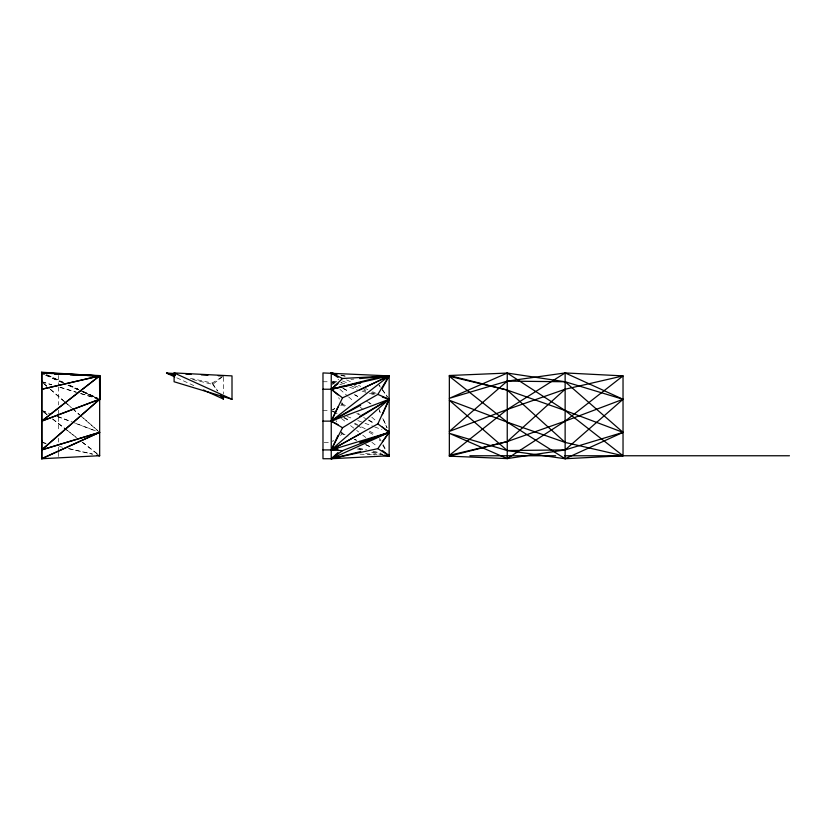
<?xml version="1.0" encoding="UTF-8"?>
<svg xmlns="http://www.w3.org/2000/svg" width="831" height="831" viewBox="0 0 831 831"><rect width="100%" height="100%" fill="white"/><g stroke="black" fill="none" stroke-linecap="round" stroke-linejoin="round"><path stroke-width="0.62" stroke-dasharray="4.16 3.12" d="M333.283 440.71L332.608 441.282L333.366 440.804M341.416 433.865L342.092 433.304L347.971 436.109M192.595 379.507L212.705 384.4L222.095 377.045M340.419 435.434L342.538 433.813L345.447 435.184M190.444 378.323L212.269 383.049L222.043 376.879M332.66 409.704L334.779 408.468M341.832 404.344L342.538 403.928L347.389 406.889M332.608 409.828L334.633 408.769M340.741 405.59L342.092 404.884L345.031 406.598M350.911 379.372L353.85 379.102M332.66 381.658L336.898 381.377M322.979 381.751L328.889 381.751M322.979 410.535L328.889 410.535M324.163 442.424L328.889 442.424M360.02 454.142L374.584 454.952M365.619 453.622L380.318 454.962M332.608 381.896L335.994 382.25M340.741 382.738L345.031 383.901M382.873 454.889L369.12 451.981M358.493 448.106L366.533 449.789M373.348 451.212L381.014 453.124M340.959 375.03L347.753 376.505M358.94 448.802L362.711 449.675M372.787 451.991L382.852 454.318M42.038 442.424L47.045 443.577M69.44 448.75L92.47 454.048M41.82 442.435L47.024 443.692M59.427 446.569L62.418 447.234M68.267 448.615L92.459 454.162M341.053 375.321L347.909 376.983M357.008 448.917L362.316 450.257M332.483 382.125L334.945 382.873M339.869 384.358L342.33 385.106M349.726 387.35L357.112 389.583M362.046 391.079L368.206 392.949M369.431 393.323L374.365 394.808M41.82 381.678L51.626 384.732M60.258 387.267L76.265 392.201M81.147 393.593L97.206 398.548M42.007 381.886L51.844 384.857M59.842 387.308L76.369 392.284M80.347 393.52L97.217 398.6M351.897 386.301L356.8 388.004M363.656 390.404L365.619 391.089M371.499 393.136L374.438 394.164M332.452 410.992L336.077 412.353M346.932 416.445L352.957 418.72M357.787 420.538L363.812 422.813M365.017 423.27L373.462 426.459M374.667 426.916L381.907 429.637M41.82 410.493L49.237 413.35M57.464 416.393L97.196 431.497M42.007 410.711L49.216 413.433M57.619 416.601L70.822 421.577M75.631 423.395L96.043 431.092M342.538 381.014L348.366 383.299M354.193 385.584L359.044 387.485M363.895 389.386L365.837 390.155M371.665 392.44L374.584 393.582M45.549 375.217L60.84 382.021M67.903 385.158L78.488 389.864M79.662 390.393L96.136 397.717M46.494 375.051L63 382.468M68.89 385.127L78.322 389.365M83.038 391.484L97.185 397.841M346.61 379.923L351.336 382.073M358.421 385.304L360.789 386.384M365.515 388.534L367.873 389.604M372.6 391.754L376.152 393.375M46.567 375.041L62.896 382.457M68.952 385.231L78.633 389.625M83.09 391.671L98.567 398.693M46.069 374.978L62.564 382.416M68.558 385.22L78.498 389.625M82.373 391.432L96.396 397.893M46.754 375.113L56.144 379.383M176.774 377.804L194.87 386.083M46.411 375.072L61.504 382.021M68.464 385.231L77.75 389.51M82.394 391.65L96.313 398.059M47.367 374.926L63.634 382.499M69.451 385.21L78.748 389.542M83.391 391.713L96.178 397.665M354.193 439.308L356.135 440.222M365.837 444.793L371.665 447.535M354.837 439.381L356.8 440.316M365.619 444.533L371.499 447.338M334.187 412.114L337.126 413.703M343.992 417.401L348.895 420.039M354.775 423.208L357.714 424.797M361.641 426.905L365.557 429.025M369.483 431.133L375.363 434.301M343.016 388.254L348.895 391.515M354.775 394.767L357.714 396.387M366.533 401.269L371.436 403.98M342.902 388.254L348.729 391.515M354.557 394.767L357.465 396.387M369.12 402.9L371.062 403.98M332.223 411.096L337.074 413.869M343.868 417.775L348.729 420.559M354.557 423.893L356.499 425.005M357.465 425.565L363.292 428.9M369.12 432.245L373.971 435.029M356.8 413.474L358.753 414.617M363.656 417.484L365.619 418.627M368.559 420.341L374.438 423.779M358.078 413.412L360.02 414.596M368.756 419.925L374.584 423.488M341.406 418.471L346.485 422.439M350.547 425.607L355.626 429.575M356.644 430.375L358.67 431.964M362.731 435.132L365.785 437.511M371.873 442.279L376.952 446.247M43.96 412.134L47.097 414.586M52.602 418.886L66.303 429.596M67.01 430.146L76.618 437.646M82.383 442.154L97.746 454.162M43.659 412.114L47.066 414.659M52.665 419.146L76.4 437.584M82.186 442.217L97.643 454.173M332.213 382.592L334.145 384.286M339.931 389.344L347.649 396.096M348.615 396.938L353.445 401.155M360.197 407.065L363.095 409.59M371.779 417.183L376.599 421.4M43.7 383.434L49.496 388.503M50.462 389.344L99.668 432.265M43.659 383.486L47.253 386.633M50.369 389.375L63.956 401.228M64.818 402.007L71.663 407.969M72.629 408.81L79.433 414.794M80.337 415.552L99.533 432.359M338.03 379.154L338.705 379.767M341.416 382.26L342.092 382.883M378.978 385.314L380.338 387.184M382.364 389.978L387.111 396.491M212.705 384.4L217.358 390.799M379.268 385.054L379.975 386.072M382.083 389.116L387.734 397.26M212.269 383.049L217.795 391.027M379.268 439.568L379.975 440.721M382.79 445.354L385.615 449.976M379.653 438.373L381.014 440.856M383.049 444.585L386.436 450.797M341.832 402.547L342.538 403.928M341.832 432.359L342.538 433.813M335.994 420.496L336.669 421.919M341.416 431.881L342.092 433.304M331.922 383.195L332.608 384.639M338.705 397.654L339.38 399.098M341.416 403.44L342.092 404.884M379.268 410.846L379.975 412.384M382.79 418.533L387.028 427.757L383.049 418.533M378.978 409.319L380.338 412.384M223.446 377.274L223.446 393.936M58.315 375.487L58.315 385.74M58.315 387.017L58.315 404.946M58.315 410.067L58.315 431.84M58.315 438.238L58.315 442.082M58.315 447.203L58.315 451.046M58.315 452.324L58.315 458.733M334.187 383.382L332.234 382.291L334.166 383.382"/><path stroke-width="1.25" d="M97.092 455.128L99.668 455.71L41.779 458.733L41.82 449.976M41.82 421.172L41.82 449.883L99.668 432.369L41.779 449.831L99.606 399.254L41.779 421.068L41.82 372.88L99.564 375.591L99.668 399.347M382.364 414.659L389.147 399.285L388.441 398.267M322.979 449.914L331.247 449.914L377.856 423.883L389.147 399.285L388.461 398.361M337.074 374.189L331.247 372.932L331.247 458.733L389.147 455.762L389.147 375.892L322.979 372.932L322.979 458.733L331.247 458.733L377.856 448.647L389.147 432.369L388.441 430.832L389.147 432.369L342.538 450.651L331.247 449.914L338.03 435.454M322.979 421.13L331.247 421.13L338.03 406.899M338.03 424.662L331.247 421.13L377.856 394.403L389.147 399.285L342.538 427.736L331.247 421.13L342.538 397.841L389.147 375.892L382.364 388.316M338.03 449.207L331.247 449.914L342.538 427.736M377.856 394.403L389.147 375.892L342.538 378.489L331.247 372.932L331.922 373.555M382.364 441.687L389.147 432.369L382.364 427.072M342.538 378.489L331.247 389.24L322.979 389.24M338.03 452.511L331.247 458.733L360.654 451.565M565.132 389.24L507.242 409.496L449.342 431.403L507.242 381.117L565.132 381.751L623.032 432.369L565.132 449.914L507.242 450.547L449.342 400.262L507.242 422.158L565.132 442.424L623.032 455.762L565.132 410.535L507.242 373.067L449.342 398.329L507.242 381.117L565.132 372.932L623.032 375.892L565.132 421.13L507.242 458.587L449.342 433.335L507.242 450.547L565.132 458.733L623.032 455.762L623.032 375.892L565.132 389.24L507.242 441.583L449.342 456.157L449.342 375.508L507.242 373.067L565.132 381.751L623.032 399.285L565.132 449.914L507.242 458.587L449.342 456.157M41.779 449.914L99.668 399.285L99.564 375.591M377.856 423.883L389.147 432.369L331.247 449.914L389.147 399.285L382.364 397.093M338.03 383.579L331.247 389.24L338.03 394.943M41.851 420.953L99.481 375.944M359.74 416.466L389.147 399.285L331.247 421.13L389.147 375.892L359.74 378.572M342.538 450.651L331.247 458.733L389.147 432.369L359.74 442.632M333.958 456.915L331.247 458.733L335.485 456.645M387.734 376.786L389.147 375.892L377.856 377.482L331.247 389.24L342.538 397.841M565.132 372.932L507.242 409.496L449.342 455.357L507.242 441.583L565.132 421.13L623.032 399.285L565.132 372.932L565.132 458.733L623.032 432.369L565.132 410.535L507.242 390.071L449.342 375.508M331.247 449.914L360.654 433.647M331.247 421.13L360.654 405.279M359.74 389.936L389.147 375.892L331.247 389.24L342.029 386.986M41.789 458.629L99.606 432.307M42.017 373.649L41.55 372.215L99.668 375.892L41.779 372.932L41.779 458.733L99.668 432.369M99.668 399.285L41.779 421.13L99.668 375.892L86.86 375.394M383.725 377.658L385.075 377.212M386.436 376.775L389.147 375.892M343.016 386.789L345.956 386.166M346.932 385.968L351.835 384.94M354.775 384.327L356.738 383.922M358.701 383.507L360.654 383.101M469.879 455.762L555.679 455.762M564.519 455.762L789.45 455.762M54.825 374.147L59.957 374.345M70.199 374.75L81.729 375.197L70.126 374.532M174.105 372.932L232.005 375.892L232.005 399.285L174.105 381.751L174.105 372.932L232.005 399.285M166.46 373.077L175.528 373.545M185.884 374.075L191.068 374.345M201.424 374.874L207.906 375.207M218.262 375.737L223.446 375.996M41.851 372.901L44.365 374.023L41.779 372.932L52.083 373.514M54.659 373.659L67.55 374.386M86.881 375.477L97.185 376.059M383.32 455.44L389.147 455.762L388.461 454.526L389.147 455.762L384.244 455.315M387.734 455.565L389.147 455.762L382.364 450.454M174.759 376.869L166.73 373.212L175.258 375.041M386.623 455.18L389.147 455.762L377.856 448.647M97.071 455.222L99.668 455.824L99.668 375.82M336.15 374.127L331.247 372.932L331.953 373.441M166.73 373.212L175.351 375.311M387.786 455.326L389.147 455.762L387.184 454.827L389.147 455.762M333.615 374.002L331.247 372.932L338.03 377.461M203.481 389.999L205.008 390.695M206.535 391.38L223.342 399.015L220.568 395.016M41.55 372.215L43.877 373.296M565.132 458.733L507.242 422.158L449.342 376.308L507.242 390.071L565.132 442.424M220.682 395.359L223.342 399.015M41.82 381.128L41.82 381.678M41.82 457.767L41.82 458.785M41.82 440.44L41.82 442.435M507.242 373.067L507.242 458.587M223.446 396.491L223.446 399.057M99.668 375.892L99.793 399.669L99.668 375.892L41.779 389.24L99.668 375.955"/></g></svg>
